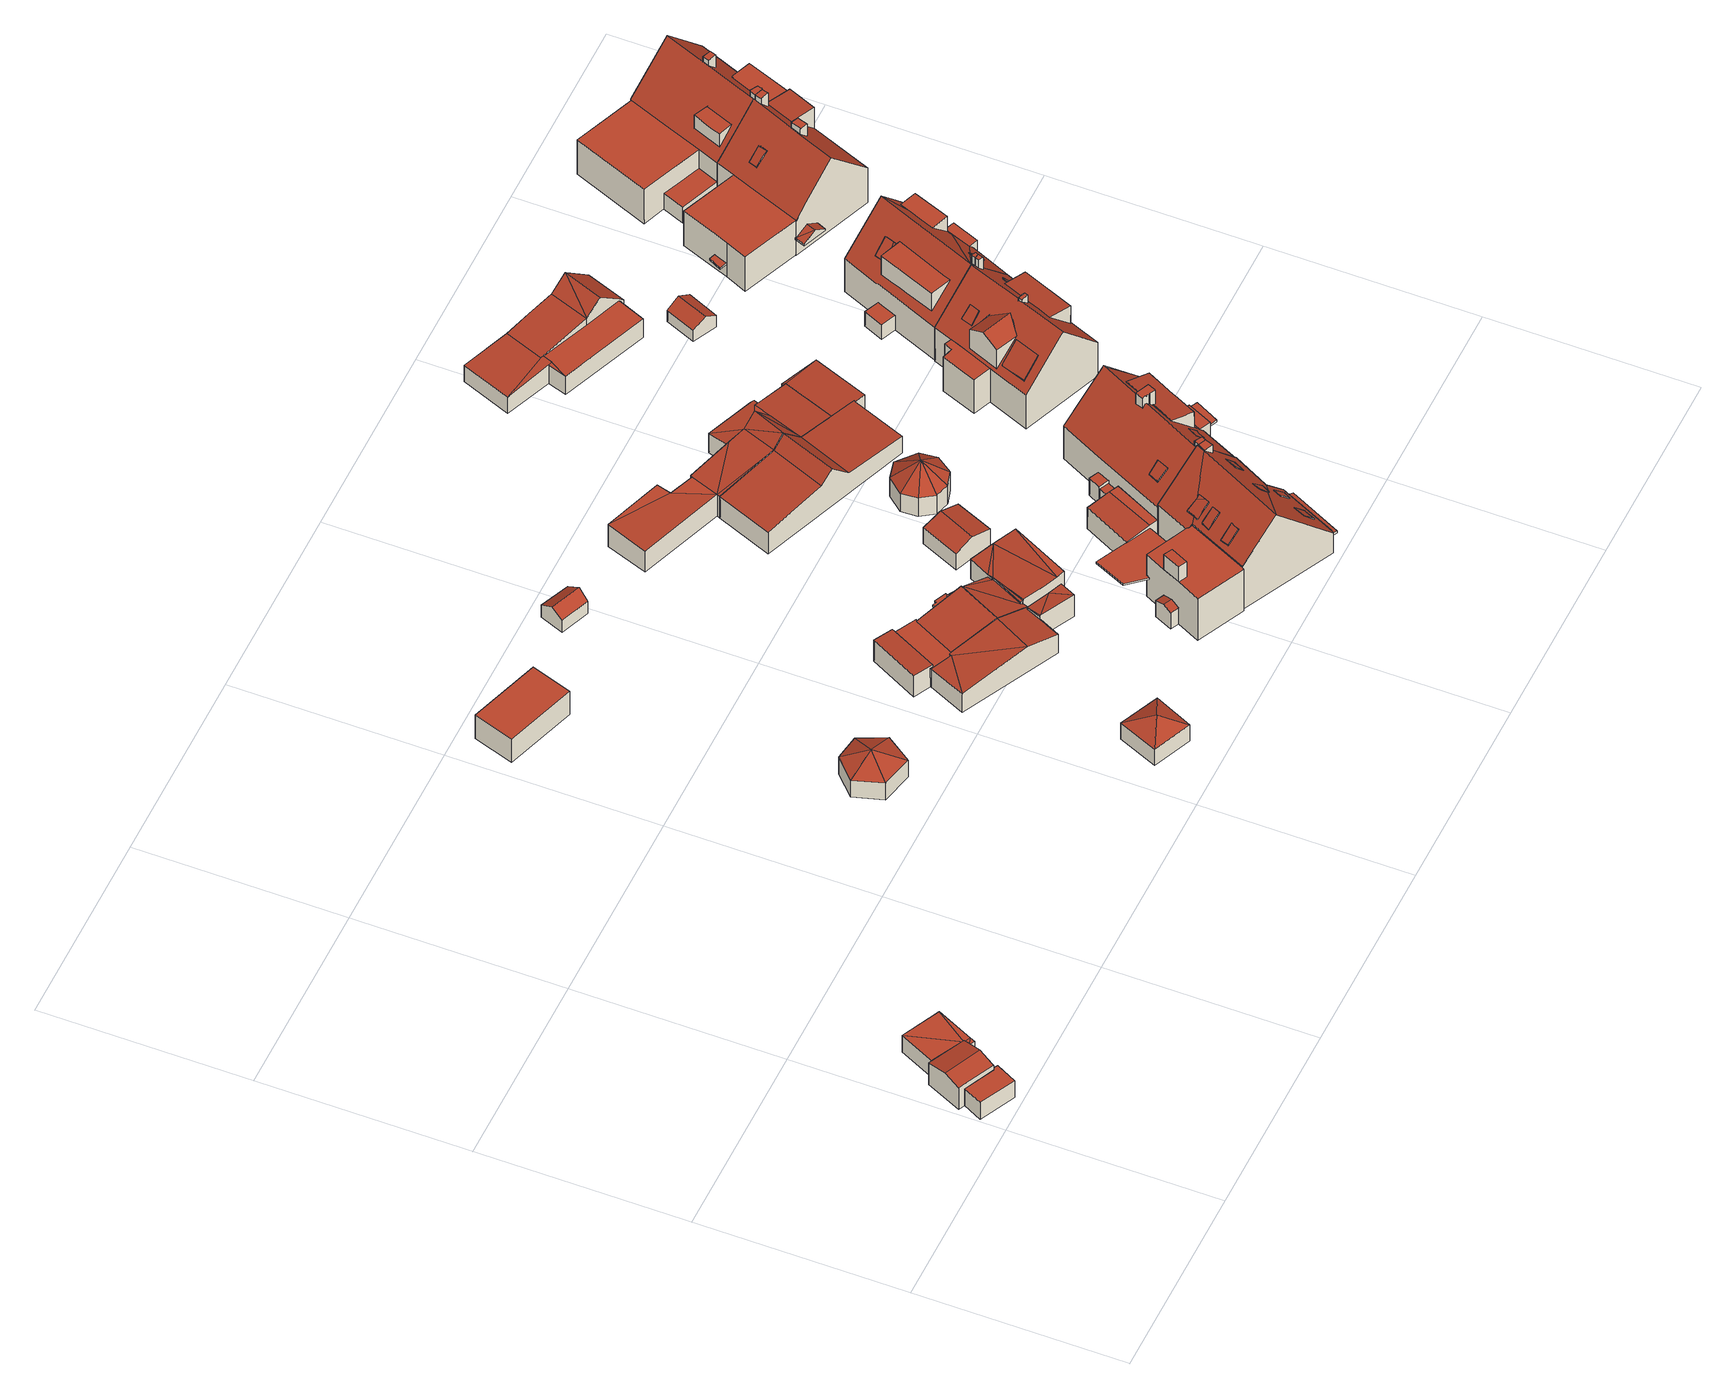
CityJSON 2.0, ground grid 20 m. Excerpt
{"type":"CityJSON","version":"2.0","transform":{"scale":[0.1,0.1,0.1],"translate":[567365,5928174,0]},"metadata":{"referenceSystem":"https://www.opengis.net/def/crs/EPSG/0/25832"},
"CityObjects":{
"building1":{"type":"Building","attributes":{"Grundfläche 2D":"7.760891","Grundhöhe NN":"0.530"},"geometry":[{"type":"Solid","lod":"3","boundaries":[[[[0,1,2,3,4,5]],[[2,1,6,7]],[[3,2,7,8]],[[4,3,8,9]],[[5,4,9,10]],[[11,0,5,10]],[[1,0,11,6]],[[11,10,9,8,7,6]]]],"semantics":{"surfaces":[{"type":"RoofSurface"},{"type":"WallSurface"},{"type":"GroundSurface"}],"values":[[0,1,1,1,1,1,1,2]]}}]},
"building2":{"type":"Building","attributes":{"Grundfläche 2D":"14.665599","Grundhöhe NN":"0.463"},"geometry":[{"type":"Solid","lod":"3","boundaries":[[[[12,13,14,15,16]],[[17,12,16,18,19,20]],[[18,16,15,21,22]],[[20,19,18,22,11]],[[23,13,12,17,20,11,10]],[[15,14,13,23,21]],[[10,11,22,21,23]]]],"semantics":{"surfaces":[{"type":"RoofSurface"},{"type":"WallSurface"},{"type":"GroundSurface"}],"values":[[0,0,1,1,1,1,2]]}}]},
"building3":{"type":"Building","attributes":{"Grundfläche 2D":"16.490048","Grundhöhe NN":"0.751"},"geometry":[{"type":"Solid","lod":"3","boundaries":[[[[24,25,26]],[[27,26,28]],[[29,26,27]],[[24,26,29]],[[27,28,30]],[[26,25,31,32]],[[28,26,32,33]],[[30,28,33,34]],[[29,27,30,34,35]],[[24,29,35,36]],[[25,24,36,31]],[[35,34,33,32,31,36]]]],"semantics":{"surfaces":[{"type":"RoofSurface"},{"type":"WallSurface"},{"type":"GroundSurface"}],"values":[[0,0,0,0,0,1,1,1,1,1,1,2]]}}]},
"building4":{"type":"Building","attributes":{"Grundfläche 2D":"21.786413","Grundhöhe NN":"0.455"},"geometry":[{"type":"Solid","lod":"3","boundaries":[[[[37,38,39]],[[37,40,38]],[[37,39,41]],[[37,41,42]],[[37,42,43]],[[37,43,40]],[[44,45,39,38]],[[45,46,41,39]],[[46,47,42,41]],[[47,48,43,42]],[[48,49,40,43]],[[49,44,38,40]],[[44,49,48,47,46,45]]]],"semantics":{"surfaces":[{"type":"RoofSurface"},{"type":"WallSurface"},{"type":"GroundSurface"}],"values":[[0,0,0,0,0,0,1,1,1,1,1,1,2]]}}]},
"building5":{"type":"Building","attributes":{"Grundfläche 2D":"29.541820","Grundhöhe NN":"0.823"},"geometry":[{"type":"Solid","lod":"3","boundaries":[[[[50,51,52,53]],[[54,55,53,52]],[[55,56,50,53]],[[56,57,51,50]],[[57,54,52,51]],[[57,56,55,54]]]],"semantics":{"surfaces":[{"type":"RoofSurface"},{"type":"WallSurface"},{"type":"GroundSurface"}],"values":[[0,1,1,1,1,2]]}}]},
"building6":{"type":"Building","attributes":{"Grundfläche 2D":"16.811204","Grundhöhe NN":"0.779"},"geometry":[{"type":"Solid","lod":"3","boundaries":[[[[58,59,60]],[[58,61,59]],[[58,60,62]],[[58,62,61]],[[63,64,60,59]],[[64,65,62,60]],[[65,66,61,62]],[[66,63,59,61]],[[66,65,64,63]]]],"semantics":{"surfaces":[{"type":"RoofSurface"},{"type":"WallSurface"},{"type":"GroundSurface"}],"values":[[0,0,0,0,1,1,1,1,2]]}}]},
"building7":{"type":"Building","attributes":{"Grundfläche 2D":"7.445881","Grundhöhe NN":"1.046"},"geometry":[{"type":"Solid","lod":"3","boundaries":[[[[67,68,69,70]],[[71,67,70,72]],[[72,70,69,73,74]],[[71,72,74,75]],[[68,67,71,75,76]],[[69,68,76,73]],[[74,73,76,75]]]],"semantics":{"surfaces":[{"type":"RoofSurface"},{"type":"WallSurface"},{"type":"GroundSurface"}],"values":[[0,0,1,1,1,1,2]]}}]},
"building8":{"type":"Building","attributes":{"Grundfläche 2D":"70.351031","Grundhöhe NN":"0.680"},"geometry":[{"type":"Solid","lod":"3","boundaries":[[[[77,78,79,80,81,82,83,84,85,86]],[[87,88,89]],[[88,90,89]],[[91,90,88]],[[92,90,91]],[[93,94,95,96,97]],[[98,99,100]],[[99,98,101,102,103,104,105]],[[106,107,108,105,104]],[[81,109,108]],[[109,105,108]],[[85,84,110,111]],[[86,85,111,112]],[[77,86,112,113]],[[78,77,113,114]],[[81,80,115,116]],[[89,101,98,87]],[[117,91,88,87,98,100,118]],[[92,91,117,119]],[[101,89,90,92,119,120,102]],[[121,94,93,97,79,78,114]],[[95,94,121,122]],[[96,95,122,123]],[[79,97,96,123,115,80]],[[103,102,120,124]],[[107,106,104,103,124,110,84,83]],[[107,83,82,108]],[[82,81,108]],[[109,81,116,125]],[[99,105,109,125,126]],[[100,99,126,118]],[[110,124,120,119,117,118,126,125,116,115,123,122,121,114,113,112,111]]]],"semantics":{"surfaces":[{"type":"RoofSurface"},{"type":"WallSurface"},{"type":"GroundSurface"}],"values":[[0,0,0,0,0,0,0,0,0,0,0,1,1,1,1,1,1,1,1,1,1,1,1,1,1,1,1,1,1,1,1,2]]}}]},
"building9":{"type":"Building","attributes":{"Grundfläche 2D":"68.666511","Grundhöhe NN":"0.895"},"children":["building9-1","building9-2"],"geometry":[{"type":"Solid","lod":"3","boundaries":[[[[127,128,129,104,130,103]],[[129,128,131,132]],[[133,129,132]],[[134,104,129]],[[134,85,84,104]],[[135,136,137]],[[138,136,135]],[[139,140,138]],[[140,141,138]],[[138,141,142,143,136]],[[140,144,141]],[[145,146,141]],[[146,142,141]],[[127,103,147,148]],[[134,129,133,149,150,151,152,85]],[[84,85,152,153]],[[103,130,104,84,153,147]],[[135,137,154,155]],[[139,138,135,155,156]],[[132,144,140,139,156,149,133]],[[144,132,131,141]],[[141,131,128,145]],[[137,136,143,142,157,154]],[[145,128,127,146]],[[146,127,148,157,142]],[[153,152,151,150,149,156,155,154,157,148,147]]]],"semantics":{"surfaces":[{"type":"RoofSurface"},{"type":"WallSurface"},{"type":"GroundSurface"}],"values":[[0,0,0,0,0,0,0,0,0,0,0,0,0,1,1,1,1,1,1,1,1,1,1,1,1,2]]}}]},
"building9-1":{"type":"BuildingInstallation","parents":["building9"],"geometry":[{"type":"MultiSurface","lod":"3","boundaries":[[[158,159,160,161,162,163]],[[163,162,164,165,166,158]],[[160,159,167,168]],[[159,158,166,167]],[[164,169,168,167,166,165]]],"semantics":{"surfaces":[{"type":"RoofSurface"},{"type":"WallSurface"},{"type":"OuterCeilingSurface"}],"values":[0,1,1,1,2]}}]},
"building9-2":{"type":"BuildingInstallation","parents":["building9"],"geometry":[{"type":"MultiSurface","lod":"3","boundaries":[[[170,171,172,173,174,162,161,160]],[[170,160,168,175]],[[174,176,164,162]],[[173,172,177,178]],[[171,170,175,179]],[[172,171,179,177]],[[174,173,178,176]],[[164,176,178,177,179,175,168,169]]],"semantics":{"surfaces":[{"type":"RoofSurface"},{"type":"WallSurface"},{"type":"OuterCeilingSurface"}],"values":[0,1,1,1,1,1,1,2]}}]},
"building10":{"type":"Building","attributes":{"Grundfläche 2D":"15.938729","Grundhöhe NN":"0.895"},"geometry":[{"type":"Solid","lod":"3","boundaries":[[[[180,181,182,183]],[[184,180,183,185]],[[185,183,182,186,187]],[[184,185,187,188]],[[181,180,184,188,189]],[[182,181,189,186]],[[187,186,189,188]]]],"semantics":{"surfaces":[{"type":"RoofSurface"},{"type":"WallSurface"},{"type":"GroundSurface"}],"values":[[0,0,1,1,1,1,2]]}}]},
"building11":{"type":"Building","attributes":{"Grundfläche 2D":"149.419000","Grundhöhe NN":"0.576"},"children":["building11-1","building11-2","building11-3","building11-4","building11-5","building11-6","building11-7","building11-8","building11-9","building11-10","building11-11"],"geometry":[{"type":"Solid","lod":"3","boundaries":[[[[190,191,192,193,194,195,196,197,198]],[[194,199,200,201,197,196,195]],[[202,203,204,205,206,207,193,192]],[[205,204,208]],[[207,193,207,206]],[[194,193,207,206,205,209,210]],[[211,208,212,213,214,215,216,217,218,219]],[[220,221,222,223]],[[224,220,223,225]],[[226,227,228,229]],[[227,230,231,232,228]],[[233,234,231,202,192,191,190,198,235,236]],[[202,231,234,237,203]],[[211,205,208]],[[209,205,211,219,210]],[[194,210,219,238,239,199]],[[199,239,240,241,201,200]],[[197,201,241,242]],[[198,197,242,235]],[[231,230,227,226,243,244,234]],[[232,231,234,245]],[[229,228,232,245,246]],[[246,243,226,229]],[[204,212,208]],[[212,204,203,213]],[[247,214,213,203,237,248,249]],[[223,222,250,251,217,216,215,214,247,249,248,252,225]],[[218,217,251,253]],[[219,218,253,238]],[[224,225,252,254]],[[221,220,224,254,255]],[[222,221,255,250]],[[237,234,233,236,235,242,241,240,239,238,253,251,250,255,254,252,248]],[[234,244,243,246,245]]]],"semantics":{"surfaces":[{"type":"RoofSurface"},{"type":"WallSurface"},{"type":"GroundSurface"}],"values":[[0,0,0,0,0,0,0,0,0,0,0,1,1,1,1,1,1,1,1,1,1,1,1,1,1,1,1,1,1,1,1,1,2,2]]}}]},
"building11-1":{"type":"BuildingInstallation","parents":["building11"],"geometry":[{"type":"MultiSurface","lod":"3","boundaries":[[[256,257,258,259]],[[260,258,257,191]],[[190,191,257,256]],[[260,261,259,258]],[[261,190,256,259]]],"semantics":{"surfaces":[{"type":"RoofSurface"},{"type":"WallSurface"}],"values":[0,1,1,1,1]}}]},
"building11-2":{"type":"BuildingInstallation","parents":["building11"],"geometry":[{"type":"MultiSurface","lod":"3","boundaries":[[[262,263,264]],[[265,264,263,266,267,268,269,270,271]],[[272,262,264,265,273,274]],[[262,272,207,263]],[[207,275,266,263]],[[275,206,276,268,267,266]],[[276,277,278,279,273,265,271,270,269,268]]],"semantics":{"surfaces":[{"type":"RoofSurface"},{"type":"WallSurface"}],"values":[0,0,1,1,1,1,1]}}]},
"building11-3":{"type":"BuildingInstallation","parents":["building11"],"geometry":[{"type":"MultiSurface","lod":"3","boundaries":[[[280,281,282,283]],[[283,282,284,285]],[[285,286,280,283]],[[286,287,281,280]],[[282,281,287,284]]],"semantics":{"surfaces":[{"type":"RoofSurface"},{"type":"WallSurface"}],"values":[0,1,1,1,1]}}]},
"building11-4":{"type":"BuildingInstallation","parents":["building11"],"geometry":[{"type":"MultiSurface","lod":"3","boundaries":[[[288,289,290,291,292,293,294,295]],[[296,297,293,292]],[[293,297,298,299,288,295,294]],[[300,290,289,288,299,301]],[[290,300,296,292,291]]],"semantics":{"surfaces":[{"type":"RoofSurface"},{"type":"WallSurface"}],"values":[0,1,1,1,1]}}]},
"building11-5":{"type":"BuildingInstallation","parents":["building11"],"geometry":[{"type":"MultiSurface","lod":"3","boundaries":[[[302,303,304,305,306]],[[307,308,309,303,302,306]],[[310,304,303,309,311]],[[305,304,310,312]],[[306,305,312,307]]],"semantics":{"surfaces":[{"type":"RoofSurface"},{"type":"WallSurface"}],"values":[0,1,1,1,1]}}]},
"building11-6":{"type":"BuildingInstallation","parents":["building11"],"geometry":[{"type":"MultiSurface","lod":"3","boundaries":[[[313,314,315,316,317,318]],[[319,320,316,315]],[[320,321,322,318,317,316]],[[323,314,313,318,322,324]],[[323,319,315,314]]],"semantics":{"surfaces":[{"type":"RoofSurface"},{"type":"WallSurface"}],"values":[0,1,1,1,1]}}]},
"building11-7":{"type":"BuildingInstallation","parents":["building11"],"geometry":[{"type":"MultiSurface","lod":"3","boundaries":[[[325,326,327,328,329,330]],[[331,332,328,327]],[[333,330,329,328,332,334]],[[333,335,325,330]],[[335,336,331,327,326,325]]],"semantics":{"surfaces":[{"type":"RoofSurface"},{"type":"WallSurface"}],"values":[0,1,1,1,1]}}]},
"building11-8":{"type":"BuildingInstallation","parents":["building11"],"geometry":[{"type":"MultiSurface","lod":"3","boundaries":[[[337,338,339,340,341]],[[337,341,342]],[[339,338,343,344]],[[345,342,341,340,346,195]],[[343,338,337,342,345,196]],[[340,339,344,346]]],"semantics":{"surfaces":[{"type":"RoofSurface"},{"type":"WallSurface"}],"values":[0,0,1,1,1,1]}}]},
"building11-9":{"type":"BuildingInstallation","parents":["building11"],"geometry":[{"type":"MultiSurface","lod":"3","boundaries":[[[347,348,349,350]],[[216,351,348,347]],[[349,348,351,352]],[[352,215,350,349]],[[215,216,347,350]]],"semantics":{"surfaces":[{"type":"RoofSurface"},{"type":"WallSurface"}],"values":[0,1,1,1,1]}}]},
"building11-10":{"type":"BuildingInstallation","parents":["building11"],"geometry":[{"type":"MultiSurface","lod":"3","boundaries":[[[353,354,355,356]],[[357,358,356,355]],[[358,359,353,356]],[[359,360,354,353]],[[360,357,355,354]],[[360,359,358,357]]],"semantics":{"surfaces":[{"type":"RoofSurface"},{"type":"WallSurface"},{"type":"OuterCeilingSurface"}],"values":[0,1,1,1,1,2]}}]},
"building11-11":{"type":"BuildingInstallation","parents":["building11"],"geometry":[{"type":"MultiSurface","lod":"3","boundaries":[[[361,247,362,363,364,365]],[[363,362,366,367]],[[364,363,367,368]],[[365,364,368,369]],[[361,365,369,370]],[[361,370,249,247]],[[247,249,366,362]],[[369,368,367,366,249,370]]],"semantics":{"surfaces":[{"type":"RoofSurface"},{"type":"WallSurface"},{"type":"OuterCeilingSurface"}],"values":[0,1,1,1,1,1,1,2]}}]},
"building12":{"type":"Building","attributes":{"Grundfläche 2D":"98.466826","Grundhöhe NN":"1.121"},"geometry":[{"type":"Solid","lod":"3","boundaries":[[[[371,372,373,374,375,376,377]],[[378,379,380]],[[379,377,380]],[[381,382,383,378]],[[383,379,378]],[[381,384,385,382]],[[386,383,382]],[[380,377,376]],[[387,388,389,390,375,391]],[[392,390,389]],[[376,375,390]],[[393,382,385]],[[394,395,382,393]],[[394,393,396]],[[372,371,397,398]],[[399,374,373,372,398,400]],[[384,381,378,380,376,390,392,401,402]],[[385,384,402,403]],[[382,404,405,386]],[[371,377,379,383,386,405,397]],[[391,374,399,406,387]],[[389,388,387,406,407]],[[392,389,407,401]],[[374,391,375]],[[393,385,403,408]],[[396,393,408,409]],[[394,396,409,410]],[[395,394,410,411]],[[382,395,411,404]],[[403,402,401,407,406,399,400,398,397,405,404,411,410,409,408]]]],"semantics":{"surfaces":[{"type":"RoofSurface"},{"type":"WallSurface"},{"type":"GroundSurface"}],"values":[[0,0,0,0,0,0,0,0,0,0,0,0,0,0,1,1,1,1,1,1,1,1,1,1,1,1,1,1,1,2]]}}]},
"building13":{"type":"Building","attributes":{"Grundfläche 2D":"19.172603","Grundhöhe NN":"0.717"},"geometry":[{"type":"Solid","lod":"3","boundaries":[[[[412,413,414]],[[412,415,413]],[[412,414,416]],[[412,416,417]],[[412,417,418]],[[412,418,419]],[[412,419,420]],[[412,420,421]],[[412,421,415]],[[422,423,414,413]],[[423,424,416,414]],[[424,425,417,416]],[[425,426,418,417]],[[426,427,419,418]],[[427,428,420,419]],[[428,429,421,420]],[[430,422,413,415]],[[429,430,415,421]],[[425,424,423,422,430,429,428,427,426]]]],"semantics":{"surfaces":[{"type":"RoofSurface"},{"type":"WallSurface"},{"type":"GroundSurface"}],"values":[[0,0,0,0,0,0,0,0,0,1,1,1,1,1,1,1,1,1,2]]}}]},
"building14":{"type":"Building","attributes":{"Grundfläche 2D":"112.759710","Grundhöhe NN":"1.123"},"geometry":[{"type":"Solid","lod":"3","boundaries":[[[[431,432,433,377,434]],[[379,435,434,377]],[[383,436,435,379]],[[383,386,437,436]],[[438,373,372]],[[438,372,439]],[[440,439,372,371,433,432]],[[432,431,441,442]],[[386,383,379,377,433,371,397,405]],[[437,386,405,443]],[[431,434,435,436,437,443,441]],[[372,373,400,398]],[[371,372,398,397]],[[440,432,442,444]],[[439,440,444,445]],[[438,439,445,446]],[[373,438,446,400]],[[443,405,397,398,400,446,445,444,442,441]]]],"semantics":{"surfaces":[{"type":"RoofSurface"},{"type":"WallSurface"},{"type":"GroundSurface"}],"values":[[0,0,0,0,0,0,0,1,1,1,1,1,1,1,1,1,1,2]]}}]},
"building15":{"type":"Building","attributes":{"Grundfläche 2D":"108.011759","Grundhöhe NN":"0.993"},"children":["building15-1","building15-2","building15-3","building15-4","building15-5"],"geometry":[{"type":"MultiSurface","lod":"3","boundaries":[[[447,448,449,450,451,452,453,454,455,456,457,458,459,460,461,462,463]],[[464,465,466]],[[467,468,469]],[[470,471,472,473,474,475,476,477,478,466,465,479,480,481,482,483,484,468,467,485,486,487,488,489,490,491,492,493,464,466,494,495,496,497,498,499]],[[470,499,500,501,502,503,473,472,471]],[[483,467,469]],[[482,467,483]],[[468,484,469]],[[483,469,484]],[[504,505,506,507]],[[508,509,510,511]],[[495,494,466,512,513]],[[448,447,463,479,465,464,493,492,491,490,451,450,449]],[[452,451,490,489,488]],[[488,487,486,453,452]],[[482,481,480,460,459,458]],[[461,460,480,479,463,462]],[[494,495,494,466]],[[514,512,466,515,516,517]],[[518,513,512,514,517,516,519,520]],[[513,518,520,519,521,495]],[[504,507,522,523]],[[505,504,523,524]],[[510,509,525,526]],[[511,510,526,527]],[[507,506,508,511,527,522]],[[478,477,528,529]],[[466,478,529,515]],[[496,495,521,530]],[[497,496,530,531]],[[498,497,531,532]],[[500,499,498,532,533]],[[509,508,506,505,524,534,503,502,501,500,533,525]],[[535,528,477,476,475,474,473,503,534,536]],[[535,536,534,524,523,522,527,526,525,533,532,531,530,521,519,516,515,529,528]]],"semantics":{"surfaces":[{"type":"RoofSurface"},{"type":"WallSurface"},{"type":"GroundSurface"}],"values":[0,0,0,0,0,0,0,0,0,0,0,0,1,1,1,1,1,1,1,1,1,1,1,1,1,1,1,1,1,1,1,1,1,1,2]}}]},
"building15-1":{"type":"BuildingInstallation","parents":["building15"],"geometry":[{"type":"MultiSurface","lod":"3","boundaries":[[[537,538,539,540]],[[540,539,541,542]],[[537,540,542,543]],[[538,537,543,544]],[[539,538,544,541]]],"semantics":{"surfaces":[{"type":"RoofSurface"},{"type":"WallSurface"}],"values":[0,1,1,1,1]}}]},
"building15-2":{"type":"BuildingInstallation","parents":["building15"],"geometry":[{"type":"MultiSurface","lod":"3","boundaries":[[[545,546,547,548,549,550,551,552]],[[553,554,555,545,552,551,550]],[[556,553,550,549]],[[557,556,549,548]],[[555,558,559,557,548,547,546,545]]],"semantics":{"surfaces":[{"type":"RoofSurface"},{"type":"WallSurface"}],"values":[0,1,1,1,1]}}]},
"building15-3":{"type":"BuildingInstallation","parents":["building15"],"geometry":[{"type":"MultiSurface","lod":"3","boundaries":[[[560,561,562,563,564,565,566,567,568,569,570,571]],[[572,573,471,468,484,567,566,565,564,563]],[[484,469,568,567]],[[568,469,483]],[[458,457,569,568,483,482]],[[569,457,456]],[[569,456,570]],[[456,455,570]],[[454,571,570,455]],[[454,453,486,470,574,561,560,571]],[[563,562,561,574,575,572]]],"semantics":{"surfaces":[{"type":"RoofSurface"},{"type":"WallSurface"}],"values":[0,1,1,1,1,1,1,1,1,1,1]}}]},
"building15-4":{"type":"BuildingInstallation","parents":["building15"],"geometry":[{"type":"MultiSurface","lod":"3","boundaries":[[[257,256,576,577,578]],[[576,256,475,579]],[[577,576,579,580]],[[474,257,578,577,580,581]],[[256,257,474,475]]],"semantics":{"surfaces":[{"type":"RoofSurface"},{"type":"WallSurface"}],"values":[0,1,1,1,1]}}]},
"building15-5":{"type":"BuildingInstallation","parents":["building15"],"geometry":[{"type":"MultiSurface","lod":"3","boundaries":[[[582,583,518,514]],[[520,517,514,518]],[[517,584,582,514]],[[584,585,583,582]],[[585,520,518,583]],[[585,584,517,520]]],"semantics":{"surfaces":[{"type":"RoofSurface"},{"type":"WallSurface"},{"type":"OuterCeilingSurface"}],"values":[0,1,1,1,1,2]}}]},
"building16":{"type":"Building","attributes":{"Grundfläche 2D":"90.300918","Grundhöhe NN":"1.140"},"geometry":[{"type":"Solid","lod":"3","boundaries":[[[[586,587,588,589]],[[590,591,592,588,587]],[[593,594,595,596,597,598]],[[599,598,600]],[[593,598,599]],[[601,602,603,591,604,605]],[[590,604,591]],[[606,589,588,592,599,600]],[[586,589,607,608]],[[587,586,608,609]],[[610,590,587,609]],[[591,603,592]],[[600,598,597,596,611,612]],[[613,595,594,593,599,602,601,614]],[[596,595,613,611]],[[604,590,610,615]],[[605,604,615,616]],[[601,605,616,614]],[[606,600,612,617]],[[589,606,617,607]],[[603,602,599,592,588,592]],[[612,611,613,614,616,615,610,609,608,607,617]]]],"semantics":{"surfaces":[{"type":"RoofSurface"},{"type":"WallSurface"},{"type":"GroundSurface"}],"values":[[0,0,0,0,0,0,0,0,1,1,1,1,1,1,1,1,1,1,1,1,1,2]]}}]},
"building17":{"type":"Building","attributes":{"Grundfläche 2D":"99.463871","Grundhöhe NN":"1.010"},"children":["building17-1","building17-2","building17-3","building17-4","building17-5","building17-6"],"geometry":[{"type":"MultiSurface","lod":"3","boundaries":[[[618,619,620,621,622,623,624]],[[625,626,627,628,629,630,631,632,633,634,635],[636,637,638,639,620,619,618,624,623,640,641]],[[642,632,631,630,629,628,643,644,645,646,647]],[[648,649,646,644,650,651]],[[639,638,637,636,622,621]],[[623,622,636,641,652,653,640]],[[621,620,639]],[[646,645,644]],[[644,654,655,650]],[[651,650,655,656]],[[648,651,656,657]],[[649,648,657,658]],[[649,658,659,646]],[[643,628,627,626,625,660,661]],[[644,643,661,654]],[[647,646,659,662,642]],[[633,632,642,662,663]],[[625,635,634,633,663,660]],[[656,655,654,661,660,663,662,659,658,657]]],"semantics":{"surfaces":[{"type":"RoofSurface"},{"type":"WallSurface"},{"type":"GroundSurface"}],"values":[0,0,0,0,1,1,1,1,1,1,1,1,1,1,1,1,1,1,2]}}]},
"building17-1":{"type":"BuildingInstallation","parents":["building17"],"geometry":[{"type":"MultiSurface","lod":"3","boundaries":[[[664,665,666,667,668,669]],[[670,671,665,664]],[[671,672,630,673,668,667,666,665]],[[673,674,669,668]],[[674,631,669]],[[631,670,664,669]]],"semantics":{"surfaces":[{"type":"RoofSurface"},{"type":"WallSurface"}],"values":[0,1,1,1,1,1]}}]},
"building17-2":{"type":"BuildingInstallation","parents":["building17"],"geometry":[{"type":"MultiSurface","lod":"3","boundaries":[[[675,676,677,678,679,680]],[[676,675,681,682,683,684,685,686]],[[687,688,683,682,681,675,680,689]],[[688,684,683]],[[685,684,686]],[[680,679,678,690,689]]],"semantics":{"surfaces":[{"type":"RoofSurface"},{"type":"WallSurface"}],"values":[0,0,1,1,1,1]}}]},
"building17-3":{"type":"BuildingInstallation","parents":["building17"],"geometry":[{"type":"MultiSurface","lod":"3","boundaries":[[[691,692,693,694]],[[626,627,694,693]],[[691,694,627,695]],[[695,696,692,691]],[[696,626,693,692]]],"semantics":{"surfaces":[{"type":"RoofSurface"},{"type":"WallSurface"}],"values":[0,1,1,1,1]}}]},
"building17-4":{"type":"BuildingInstallation","parents":["building17"],"geometry":[{"type":"MultiSurface","lod":"3","boundaries":[[[697,698,699,700,701,702]],[[703,702,701,700,704,705]],[[703,706,697,702]],[[706,707,699,698,697]],[[707,704,700,699]]],"semantics":{"surfaces":[{"type":"RoofSurface"},{"type":"WallSurface"}],"values":[0,1,1,1,1]}}]},
"building17-5":{"type":"BuildingInstallation","parents":["building17"],"geometry":[{"type":"MultiSurface","lod":"3","boundaries":[[[652,708,653]],[[709,653,708,710,711,712,713,714]],[[641,715,708,652]],[[716,712,711,710,708,715,717,718]],[[716,719,720,714,713,712]],[[720,721,640,653,709,714]]],"semantics":{"surfaces":[{"type":"RoofSurface"},{"type":"WallSurface"}],"values":[0,0,1,1,1,1]}}]},
"building17-6":{"type":"BuildingInstallation","parents":["building17"],"geometry":[{"type":"MultiSurface","lod":"3","boundaries":[[[722,723,724,725,726,727]],[[728,729,727,726]],[[729,730,723,722,727]],[[730,731,725,724,723]],[[731,728,726,725]]],"semantics":{"surfaces":[{"type":"RoofSurface"},{"type":"WallSurface"}],"values":[0,1,1,1,1]}}]},
"building18":{"type":"Building","attributes":{"Grundfläche 2D":"8.250203","Grundhöhe NN":"1.287"},"geometry":[{"type":"Solid","lod":"3","boundaries":[[[[732,733,734,735]],[[736,733,732,737]],[[735,734,738,739]],[[737,732,735,739,740]],[[736,737,740,741]],[[738,734,733,736,741]],[[740,739,738,741]]]],"semantics":{"surfaces":[{"type":"RoofSurface"},{"type":"WallSurface"},{"type":"GroundSurface"}],"values":[[0,0,1,1,1,1,2]]}}]},
"building19":{"type":"Building","attributes":{"Grundfläche 2D":"97.205016","Grundhöhe NN":"1.142"},"children":["building19-1","building19-2","building19-3","building19-4"],"geometry":[{"type":"Solid","lod":"3","boundaries":[[[[742,743,744,745,746,747]],[[748,749,750,751,643,628,752],[753,754,744,743,742,755,756,757,758]],[[759,628,627,626,625,760,761,762]],[[761,763,628,759,762]],[[764,752,628,763]],[[765,752,764,763,766,767]],[[761,768,769,766]],[[770,771,772,773]],[[742,747,755]],[[753,745,744,754]],[[753,758,757,756,755,747,746,745]],[[774,768,761,760,775]],[[769,768,774,776]],[[766,769,776,777,767]],[[766,763,761]],[[770,773,778,779]],[[771,770,779,780]],[[772,771,780,781]],[[625,626,627,628,643,782,783]],[[760,625,783,775]],[[765,767,777,784]],[[748,752,765,784,785]],[[778,773,772,781,782,643,751,750,749,748,785,786]],[[785,784,777,776,774,775,783,782,781,780,779,778,786]]]],"semantics":{"surfaces":[{"type":"RoofSurface"},{"type":"WallSurface"},{"type":"GroundSurface"}],"values":[[0,0,0,0,0,0,0,0,1,1,1,1,1,1,1,1,1,1,1,1,1,1,1,2]]}}]},
"building19-1":{"type":"BuildingInstallation","parents":["building19"],"geometry":[{"type":"MultiSurface","lod":"3","boundaries":[[[787,788,789,790]],[[791,792,788,787]],[[792,793,789,788]],[[762,794,790,789,793]],[[791,787,790,794,759]]],"semantics":{"surfaces":[{"type":"RoofSurface"},{"type":"WallSurface"}],"values":[0,1,1,1,1]}}]},
"building19-2":{"type":"BuildingInstallation","parents":["building19"],"geometry":[{"type":"MultiSurface","lod":"3","boundaries":[[[795,694,693,796]],[[626,797,796,693]],[[795,796,797,798]],[[798,627,694,795]],[[627,626,693,694]]],"semantics":{"surfaces":[{"type":"RoofSurface"},{"type":"WallSurface"}],"values":[0,1,1,1,1]}}]},
"building19-3":{"type":"BuildingInstallation","parents":["building19"],"geometry":[{"type":"MultiSurface","lod":"3","boundaries":[[[799,800,801,802,803,804]],[[803,805,764,806,807,799,804]],[[800,799,807]],[[805,803,802]]],"semantics":{"surfaces":[{"type":"RoofSurface"},{"type":"WallSurface"}],"values":[0,1,1,1]}}]},
"building19-4":{"type":"BuildingInstallation","parents":["building19"],"geometry":[{"type":"MultiSurface","lod":"3","boundaries":[[[808,809,810,811,812,813]],[[809,808,813,814,815]],[[812,811,816,817]],[[813,812,817,814]],[[811,810,809,815,818,816]]],"semantics":{"surfaces":[{"type":"RoofSurface"},{"type":"WallSurface"}],"values":[0,1,1,1,1]}}]},
"building20":{"type":"Building","attributes":{"Grundfläche 2D":"121.613157","Grundhöhe NN":"1.156"},"children":["building20-1","building20-2","building20-3","building20-4","building20-5","building20-6"],"geometry":[{"type":"Solid","lod":"3","boundaries":[[[[819,820,821,822,823,824,825,826,827,828]],[[829,830,831,832,833,834,835,836,819,828,827,826]],[[837,838,839,823,822,840,841]],[[822,842,843,840]],[[844,845,846,837,841,840,843,847]],[[846,837,846,845,844,845]],[[837,846,845,844,848,838]],[[823,839,838,848,849,850,851,852]],[[821,853,842,822]],[[851,850,854,855,856,824,823,852]],[[826,825,824,856,855,854,857,829]],[[858,831,830,829,857,859]],[[832,831,858,860,853,821,820,819,836,835,834,833]],[[850,849,848,844,847,843,842,853,860,858,859,857,854]]]],"semantics":{"surfaces":[{"type":"RoofSurface"},{"type":"WallSurface"},{"type":"GroundSurface"}],"values":[[0,0,0,1,1,1,1,1,1,1,1,1,1,2]]}}]},
"building20-1":{"type":"BuildingInstallation","parents":["building20"],"geometry":[{"type":"MultiSurface","lod":"3","boundaries":[[[861,862,863,864,865,866,833]],[[831,832,833,866,865]],[[864,863,830]],[[830,831,865,864]]],"semantics":{"surfaces":[{"type":"RoofSurface"},{"type":"WallSurface"}],"values":[0,1,1,1]}}]},
"building20-2":{"type":"BuildingInstallation","parents":["building20"],"geometry":[{"type":"MultiSurface","lod":"3","boundaries":[[[867,868,869,870,871]],[[869,868,872,873]],[[873,874,870,869]],[[874,875,876,867,871,870]],[[876,872,868,867]]],"semantics":{"surfaces":[{"type":"RoofSurface"},{"type":"WallSurface"}],"values":[0,1,1,1,1]}}]},
"building20-3":{"type":"BuildingInstallation","parents":["building20"],"geometry":[{"type":"MultiSurface","lod":"3","boundaries":[[[877,878,879,880,881,882]],[[881,880,883,884]],[[882,881,884,885]],[[886,878,877,882,885,887]],[[880,879,878,886,883]]],"semantics":{"surfaces":[{"type":"RoofSurface"},{"type":"WallSurface"}],"values":[0,1,1,1,1]}}]},
"building20-4":{"type":"BuildingInstallation","parents":["building20"],"geometry":[{"type":"MultiSurface","lod":"3","boundaries":[[[888,889,890,891,892,893]],[[894,889,888,893,836,895]],[[894,896,890,889]],[[896,897,834,892,891,890]],[[834,835,836,893,892]]],"semantics":{"surfaces":[{"type":"RoofSurface"},{"type":"WallSurface"}],"values":[0,1,1,1,1]}}]},
"building20-5":{"type":"BuildingInstallation","parents":["building20"],"geometry":[{"type":"MultiSurface","lod":"3","boundaries":[[[846,898,899,900]],[[901,845,846,900]],[[902,903,899,898]],[[903,901,900,899]],[[845,902,898,846]],[[901,903,902,845]]],"semantics":{"surfaces":[{"type":"RoofSurface"},{"type":"WallSurface"},{"type":"OuterCeilingSurface"}],"values":[0,1,1,1,1,2]}}]},
"building20-6":{"type":"BuildingInstallation","parents":["building20"],"geometry":[{"type":"MultiSurface","lod":"3","boundaries":[[[904,905,906,907]],[[904,907,856]],[[908,856,852]],[[909,904,856,908]],[[907,906,910,855,856]],[[852,851,911,908]],[[856,855,851,852]],[[909,908,911,912]],[[905,904,909,912,913]],[[906,905,913,910]],[[912,911,851,855,910,913]]],"semantics":{"surfaces":[{"type":"RoofSurface"},{"type":"WallSurface"},{"type":"OuterCeilingSurface"}],"values":[0,0,0,0,1,1,1,1,1,1,2]}}]},
"building21":{"type":"Building","attributes":{"Grundfläche 2D":"146.734242","Grundhöhe NN":"1.197"},"children":["building21-1","building21-2","building21-3"],"geometry":[{"type":"Solid","lod":"3","boundaries":[[[[914,915,916,917,918]],[[821,820,819,919,920,921,922,923,924]],[[819,836,834,925,832,915,914,918,926,927,928,929,930,921,920,919]],[[831,929,928]],[[924,923,931,932]],[[933,934,935,936]],[[926,917,916,928,927]],[[918,917,926]],[[928,916,915]],[[928,915,832,925,834,836,819,820,821,933,853,858,831]],[[930,929,831,858,937]],[[922,921,930,937,938]],[[821,924,934,933]],[[923,922,938,939]],[[931,923,939,940]],[[932,931,940,941]],[[935,934,924,932,941,942]],[[936,935,942,943]],[[933,936,943,853]],[[943,942,941,940,939,938,937,858,853]]]],"semantics":{"surfaces":[{"type":"RoofSurface"},{"type":"WallSurface"},{"type":"GroundSurface"}],"values":[[0,0,0,0,0,0,1,1,1,1,1,1,1,1,1,1,1,1,1,2]]}}]},
"building21-1":{"type":"BuildingInstallation","parents":["building21"],"geometry":[{"type":"MultiSurface","lod":"3","boundaries":[[[893,892,944,945,946,947,948]],[[949,950,946,945,944,892,834,951]],[[947,946,950,952]],[[948,947,952,953]],[[893,948,953,836]],[[892,893,836,834]]],"semantics":{"surfaces":[{"type":"RoofSurface"},{"type":"WallSurface"}],"values":[0,1,1,1,1,1]}}]},
"building21-2":{"type":"BuildingInstallation","parents":["building21"],"geometry":[{"type":"MultiSurface","lod":"3","boundaries":[[[954,955,956,957,958,959,960]],[[958,961,959]],[[955,954,962,963]],[[964,965,961,958,957,956,955,963,966]]],"semantics":{"surfaces":[{"type":"RoofSurface"},{"type":"WallSurface"}],"values":[0,1,1,1]}}]},
"building21-3":{"type":"BuildingInstallation","parents":["building21"],"geometry":[{"type":"MultiSurface","lod":"3","boundaries":[[[967,968,969,970]],[[971,972,968,967]],[[973,974,969,968,972]],[[974,975,970,969]],[[967,970,975,971]]],"semantics":{"surfaces":[{"type":"RoofSurface"},{"type":"WallSurface"}],"values":[0,1,1,1,1]}}]}
},
"vertices":[
[41,29,26],[12,43,26],[3,25,26],[37,8,26],[47,28,26],[42,31,26],[12,43,5],[3,25,5],[37,8,5],[47,28,5],[42,31,5],[41,29,5],
[48,45,37],[57,63,32],[27,78,32],[22,80,32],[13,61,37],[42,31,32],[6,46,32],[12,43,32],[41,29,32],[22,80,5],[6,46,5],[57,63,5],
[44,114,29],[27,78,29],[57,63,30],[63,60,30],[55,58,30],[81,96,29],[61,55,30],[27,78,8],[57,63,8],[55,58,8],[61,55,8],[81,96,8],[44,114,8],
[322,263,38],[333,234,26],[350,259,26],[302,241,26],[338,285,26],[313,289,26],[293,269,26],[333,234,5],[350,259,5],[338,285,5],[313,289,5],[293,269,5],[302,241,5],
[282,521,37],[295,560,37],[226,583,37],[213,544,37],[226,583,8],[213,544,8],[282,521,8],[295,560,8],
[452,59,39],[479,70,28],[441,87,28],[462,33,28],[425,49,28],[479,70,8],[441,87,8],[425,49,8],[462,33,8],
[396,562,33],[400,574,25],[372,586,25],[367,574,33],[391,552,25],[363,563,25],[372,586,10],[363,563,10],[391,552,10],[400,574,10],
[478,290,30],[457,301,30],[435,256,30],[432,257,30],[432,256,30],[451,246,30],[452,248,30],[455,247,30],[476,289,30],[477,289,30],[519,195,34],[520,195,34],[525,209,33],[547,199,33],[553,178,34],[560,193,34],[457,301,32],[458,303,32],[440,312,33],[416,265,33],[435,256,32],[519,195,30],[510,174,30],[520,195,30],[525,209,31],[527,208,30],[528,210,30],[499,225,39],[480,189,39],[455,247,32],[452,248,32],[451,246,32],[416,221,30],[455,247,7],[476,289,7],[477,289,7],[478,290,7],[457,301,7],[432,257,7],[432,256,7],[553,178,7],[520,195,7],[560,193,7],[527,208,7],[458,303,7],[440,312,7],[416,265,7],[528,210,7],[416,221,7],[510,174,7],
[530,215,30],[528,216,31],[521,266,38],[525,212,31],[545,249,30],[544,249,30],[546,254,30],[520,267,39],[600,252,36],[563,198,37],[571,195,37],[578,263,35],[556,274,33],[546,254,33],[545,249,33],[531,215,34],[550,205,35],[544,249,33],[528,216,33],[530,215,34],[528,210,9],[530,215,9],[546,254,9],[521,266,9],[520,267,9],[476,289,9],[455,247,9],[571,195,9],[600,252,9],[556,274,9],[531,215,9],
[521,266,27],[525,273,27],[516,278,27],[515,278,27],[512,271,27],[520,267,27],[512,271,25],[520,267,25],[521,266,25],[525,273,25],[516,278,25],[515,278,25],
[517,280,27],[506,285,27],[505,283,27],[501,285,27],[498,278,27],[517,280,25],[498,278,25],[505,283,25],[501,285,25],[506,285,25],
[594,318,35],[576,326,29],[560,289,29],[578,282,35],[612,310,29],[597,274,29],[560,289,9],[597,274,9],[612,310,9],[576,326,9],
[704,124,88],[697,127,97],[696,128,98],[692,120,98],[650,36,98],[699,65,63],[701,65,62],[716,74,52],[734,109,52],[706,8,31],[708,11,31],[734,66,31],[657,147,55],[640,113,55],[640,112,55],[644,110,60],[649,111,64],[660,113,73],[642,111,58],[637,95,60],[617,52,60],[644,110,58],[640,112,58],[640,113,58],[599,132,58],[589,112,58],[581,95,58],[570,73,58],[616,51,58],[617,52,58],[577,107,29],[573,99,26],[581,95,26],[585,103,29],[581,116,26],[589,112,26],[626,162,32],[649,151,35],[670,197,35],[649,208,32],[656,148,35],[657,147,35],[679,193,35],[696,128,6],[657,147,6],[734,109,6],[697,127,6],[640,113,6],[617,52,6],[706,8,6],[708,11,6],[734,66,6],[716,74,6],[626,162,6],[656,148,6],[679,193,6],[649,208,6],[599,132,32],[599,132,6],[599,132,30],[581,95,6],[570,73,6],[589,112,6],[616,51,6],[581,116,6],[573,99,6],
[704,124,98],[697,127,98],[693,120,98],[701,116,98],[693,120,97],[701,116,88],
[663,112,77],[660,113,74],[660,105,77],[658,101,77],[652,118,65],[649,111,65],[647,107,65],[647,106,65],[654,103,73],[657,101,77],[663,112,76],[658,101,76],[660,105,76],[652,118,64],[647,107,64],[647,106,64],[654,103,72],[657,101,75],
[719,104,64],[710,108,75],[705,97,75],[713,93,64],[705,97,74],[713,93,63],[719,104,63],[710,108,74],
[644,101,65],[642,97,65],[640,93,65],[646,91,71],[651,88,77],[655,96,76],[647,100,68],[645,101,66],[651,88,76],[655,96,75],[647,100,67],[644,101,64],[640,93,64],[642,97,64],
[642,71,77],[644,74,77],[633,79,65],[630,71,65],[640,66,77],[640,66,76],[642,71,76],[644,74,76],[633,79,64],[642,75,73],[630,71,64],
[711,38,41],[702,42,52],[697,31,52],[707,26,40],[711,36,40],[712,37,40],[697,31,51],[707,26,39],[711,36,39],[712,37,39],[702,42,51],[711,38,40],
[724,61,40],[715,66,50],[714,66,51],[710,58,51],[714,57,47],[720,54,40],[714,66,50],[710,58,50],[720,54,39],[714,57,46],[724,61,39],[715,66,49],
[701,65,63],[704,72,64],[693,76,76],[690,69,76],[699,65,64],[700,64,63],[704,72,63],[693,76,75],[700,64,62],[690,69,75],
[581,95,77],[589,91,77],[597,108,77],[589,112,77],[589,91,58],[597,108,58],
[714,8,25],[739,59,25],[733,63,26],[708,11,26],[733,63,23],[708,11,23],[714,8,23],[739,59,23],
[597,129,32],[633,116,32],[649,151,32],[596,177,32],[582,146,32],[633,116,30],[649,151,30],[596,177,30],[582,146,30],[597,129,30],
[657,445,33],[676,495,33],[673,496,33],[644,507,35],[641,508,36],[635,491,36],[623,458,36],[605,502,45],[604,466,57],[617,498,57],[589,509,43],[534,496,38],[593,470,45],[545,525,38],[544,523,38],[533,493,38],[646,511,35],[643,513,35],[597,531,35],[617,498,36],[644,507,36],[589,509,37],[519,532,39],[466,566,39],[452,526,37],[523,546,39],[657,445,11],[676,495,11],[644,507,11],[673,496,11],[589,509,11],[545,525,11],[544,523,11],[534,496,11],[533,493,11],[646,511,11],[597,531,11],[519,532,11],[523,546,11],[466,566,11],[452,526,11],
[628,351,50],[642,330,30],[653,346,30],[627,326,30],[651,363,30],[633,378,30],[616,374,30],[603,359,30],[604,343,30],[613,330,30],[642,330,7],[653,346,7],[651,363,7],[633,378,7],[616,374,7],[603,359,7],[604,343,7],[613,330,7],[627,326,7],
[661,382,32],[681,434,32],[682,435,32],[602,405,36],[583,412,57],[572,417,45],[512,440,38],[674,498,33],[712,483,31],[692,430,31],[661,382,11],[681,434,11],[512,440,11],[692,430,11],[712,483,11],[674,498,11],
[746,154,79],[746,155,79],[756,175,79],[756,176,79],[770,204,79],[747,215,87],[736,192,87],[738,191,86],[735,184,86],[734,184,86],[734,183,86],[732,184,87],[730,180,87],[722,163,87],[734,158,82],[742,154,80],[745,152,79],[746,155,59],[746,154,59],[749,149,54],[733,185,86],[727,187,92],[729,186,91],[729,195,94],[725,187,94],[698,132,94],[696,128,94],[697,127,93],[704,124,85],[729,112,56],[734,109,51],[752,147,51],[745,152,59],[722,163,86],[730,180,86],[732,184,86],[729,186,90],[728,186,91],[735,190,86],[736,192,86],[740,199,86],[747,215,86],[761,208,70],[770,204,60],[757,177,60],[756,176,60],[756,175,60],[750,150,54],[761,173,54],[761,174,54],[764,172,51],[786,219,51],[750,237,94],[710,256,51],[690,216,51],[679,193,51],[657,147,51],[670,197,28],[679,193,28],[685,204,28],[676,208,28],[685,204,31],[690,216,31],[681,220,31],[675,209,31],[760,144,54],[771,168,54],[760,144,51],[749,149,10],[760,144,10],[760,144,49],[771,168,51],[771,168,10],[771,168,49],[761,173,10],[676,208,10],[670,197,10],[679,193,10],[690,216,10],[681,220,10],[675,209,10],[734,109,10],[752,147,10],[761,174,10],[764,172,10],[786,219,10],[710,256,10],[657,147,10],[704,124,10],[696,128,10],
[678,164,64],[673,154,64],[682,149,74],[687,160,74],[682,149,73],[687,160,73],[678,164,63],[673,154,63],
[734,138,64],[735,141,64],[737,145,64],[739,147,64],[731,151,73],[726,142,73],[726,141,73],[731,139,67],[726,142,72],[726,141,72],[734,138,63],[731,151,72],[739,147,63],[735,141,63],[737,145,63],
[729,195,103],[725,197,103],[722,190,103],[722,189,103],[725,188,103],[725,187,103],[727,187,103],[728,186,103],[729,186,103],[734,183,103],[735,184,103],[738,191,103],[722,189,90],[725,188,94],[725,197,90],[722,190,90],
[706,128,98],[699,132,98],[699,131,98],[706,128,85],[699,132,93],[699,131,93],
[767,141,51],[779,164,51],[767,141,49],[779,164,49],
[589,751,31],[570,703,31],[619,694,35],[633,731,35],[615,685,34],[619,684,34],[622,693,35],[684,668,56],[705,660,36],[710,658,31],[724,696,31],[699,706,55],[698,706,56],[669,674,42],[683,712,42],[705,660,34],[669,674,34],[622,693,34],[609,667,34],[694,633,34],[658,722,38],[633,731,11],[589,751,11],[570,703,11],[615,685,11],[724,696,11],[683,712,11],[710,658,11],[705,660,11],[609,667,11],[694,633,11],[658,722,11],
[802,332,83],[796,316,83],[791,304,83],[814,295,78],[834,345,78],[811,354,83],[803,333,83],[847,367,52],[816,380,88],[811,381,93],[808,383,97],[806,378,97],[788,330,97],[786,327,97],[769,282,97],[807,267,52],[817,293,52],[838,344,52],[834,345,56],[833,342,56],[814,296,56],[814,295,56],[819,351,74],[828,347,63],[728,298,52],[768,399,52],[761,381,52],[758,373,52],[744,338,52],[742,333,52],[740,379,52],[727,345,52],[754,384,52],[751,376,52],[828,347,64],[819,351,75],[761,381,10],[754,384,10],[751,376,10],[740,379,10],[727,345,10],[744,338,10],[847,367,10],[768,399,10],[728,298,10],[807,267,10],
[793,325,100],[794,328,100],[792,329,100],[788,330,100],[787,331,100],[786,327,100],[793,325,90],[794,328,90],[792,329,91],[787,331,96],[786,327,96],
[750,347,87],[780,335,87],[779,338,86],[778,353,78],[767,357,78],[756,362,78],[746,337,81],[744,333,79],[744,332,78],[765,323,78],[772,329,83],[775,331,85],[744,333,54],[744,332,54],[756,362,54],[767,357,67],
[810,377,103],[814,375,103],[816,380,103],[811,381,103],[810,377,93],[814,375,88],
[746,328,59],[745,327,59],[737,304,59],[753,298,77],[756,306,77],[762,322,77],[762,322,76],[753,298,76],[756,306,76],[746,328,58],[737,304,58],
[828,348,64],[822,360,75],[830,352,64],[831,355,64],[832,358,64],[828,359,68],[823,361,75],[828,348,63],[832,358,63],[830,352,63],[831,355,63],[828,359,67],[823,361,74],[822,360,74],
[778,375,72],[774,377,67],[773,375,67],[770,366,67],[779,363,77],[783,373,77],[779,363,76],[783,373,76],[774,377,66],[770,366,66],
[729,616,35],[717,586,35],[728,581,27],[741,611,27],[705,592,27],[717,621,27],[728,581,13],[741,611,13],[717,621,13],[705,592,13],
[798,398,81],[800,404,81],[821,454,81],[800,462,81],[792,441,81],[778,406,81],[809,499,52],[794,464,52],[794,462,52],[786,443,52],[849,483,97],[800,462,58],[810,458,69],[778,406,59],[789,434,58],[792,441,58],[795,449,58],[836,396,75],[863,406,53],[860,407,56],[838,397,73],[867,427,56],[865,435,62],[887,468,52],[870,434,56],[873,432,52],[869,404,56],[879,430,56],[780,468,29],[772,449,29],[786,443,29],[794,462,29],[869,404,11],[863,406,11],[879,430,11],[873,432,11],[794,462,11],[780,468,11],[772,449,11],[786,443,11],[768,399,11],[847,367,11],[887,468,11],[809,499,11],[794,464,11],
[834,390,75],[844,387,64],[847,394,64],[837,398,76],[834,390,74],[844,387,63],[847,394,63],[837,398,75],
[813,385,103],[817,383,103],[817,383,88],[813,385,93],
[876,464,81],[860,470,81],[856,461,81],[846,435,81],[863,429,81],[865,435,81],[863,429,62],[867,440,62],[876,464,61],
[811,459,70],[819,456,79],[823,467,79],[823,468,79],[811,472,66],[807,460,66],[807,460,65],[819,456,78],[823,468,78],[811,472,65],[823,467,78],
[903,623,101],[886,630,81],[863,639,55],[856,621,55],[830,553,55],[829,552,55],[841,548,68],[868,537,101],[882,572,101],[900,616,101],[908,521,55],[931,580,55],[942,607,55],[919,617,82],[917,617,84],[912,619,89],[912,619,90],[904,622,99],[784,596,55],[775,575,55],[829,553,55],[802,643,55],[789,609,55],[856,621,12],[802,643,12],[784,596,12],[784,596,27],[784,596,29],[789,609,12],[775,575,12],[829,553,12],[830,553,12],[830,553,32],[830,553,35],[863,639,12],[829,552,12],[829,552,32],[829,552,35],[908,521,12],[942,607,12],[931,580,12],[912,619,12],
[916,615,84],[911,603,84],[906,590,84],[931,580,81],[942,607,81],[919,617,84],
[883,572,106],[891,569,106],[894,579,106],[887,582,106],[884,572,106],[891,569,91],[894,579,91],[887,582,99],[884,572,99],[883,572,99],
[863,608,68],[861,602,68],[868,599,76],[871,597,80],[875,606,80],[864,610,68],[871,597,79],[875,606,79],[864,610,67],[861,602,67],[863,608,67],
[902,617,106],[902,616,106],[910,613,106],[911,617,106],[912,619,106],[904,622,106],[902,616,99],[902,617,99],[910,613,89],[911,617,89],
[789,609,29],[783,611,29],[777,599,29],[777,599,27],[789,609,27],[783,611,27],
[837,538,42],[848,534,34],[852,543,34],[841,548,42],[829,553,34],[825,543,34],[852,543,32],[829,553,32],[825,543,32],[848,534,32],
[928,638,80],[920,616,80],[940,608,80],[956,650,80],[936,658,80],[905,628,101],[925,679,101],[940,718,101],[900,734,55],[899,733,55],[871,659,55],[914,619,88],[956,650,57],[955,648,57],[940,608,57],[958,650,55],[979,703,55],[840,757,55],[811,683,55],[863,639,31],[871,659,31],[833,675,31],[825,654,31],[979,703,12],[900,734,12],[899,733,12],[840,757,12],[811,683,12],[833,675,12],[825,654,12],
[913,620,106],[913,621,106],[914,624,106],[907,628,106],[906,627,106],[913,621,89],[914,624,89],[913,620,89],[907,628,99],[906,627,99],
[898,663,80],[884,669,80],[877,653,80],[876,650,80],[873,641,80],[887,636,80],[890,642,80],[873,641,63],[890,666,71],[884,669,63],[877,653,63],[876,650,63],[881,663,63],
[923,673,107],[931,670,107],[933,676,107],[925,679,107],[923,673,100],[931,670,91],[932,673,91],[933,676,91],[925,679,100]
]}
